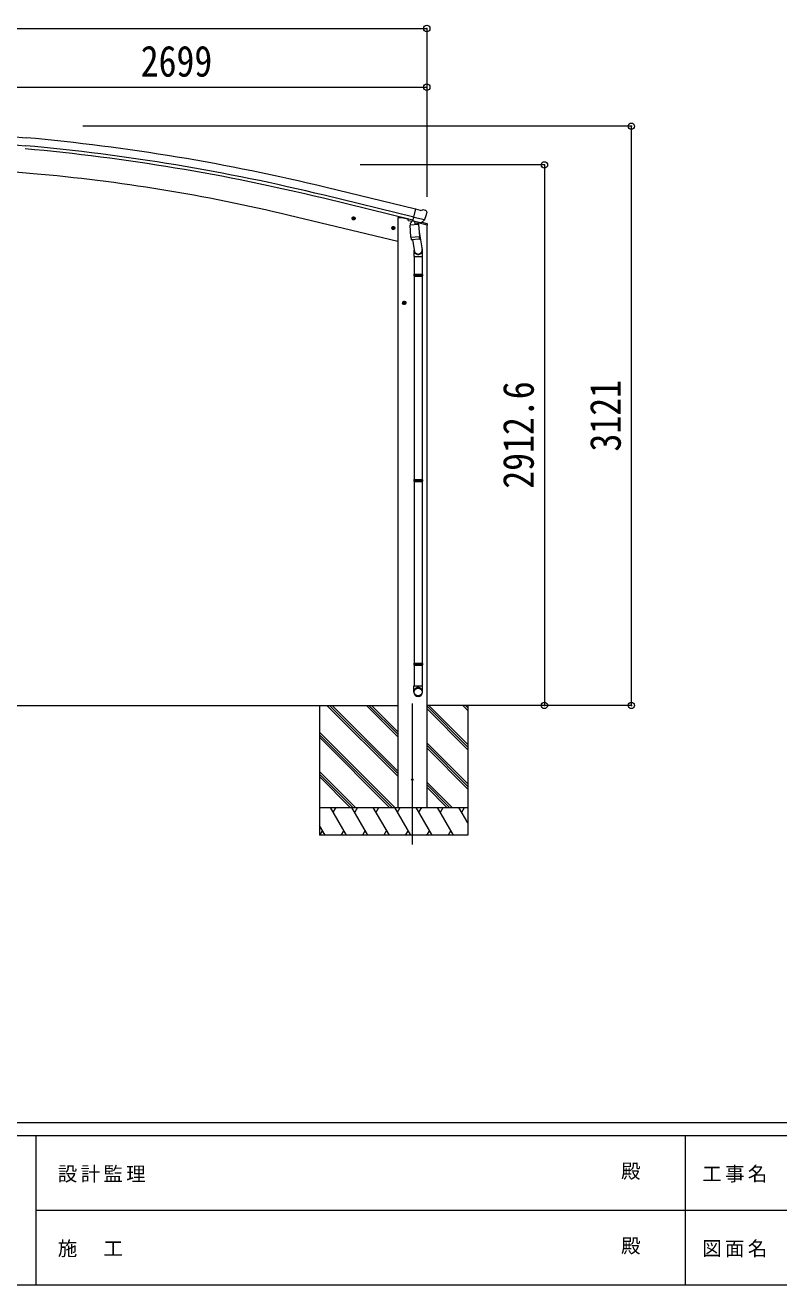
# Model space of a CAD drawing. Units: millimetres at full size. Extents: x -9783 to 33754, y -10064 to 6752.
# Drawn here: x -4027 to 36, y -6828 to -39 of the extents above; entities that cross this region are included whole.
import ezdxf
from ezdxf.enums import TextEntityAlignment as Align

# ---------------------------------------------------------------- set-up
doc = ezdxf.new("R2010")
doc.units = ezdxf.units.MM
doc.header["$LTSCALE"] = 35
doc.header["$PDMODE"] = 32
doc.header["$PDSIZE"] = 35
for name, color, linetype, lineweight in [('0-0_0', 7, 'Continuous', 9), ('0-1_本体', 4, 'Continuous', 9), ('0-2_部品', 7, 'Continuous', 9), ('0-8_PARTS2', 2, 'Continuous', 9), ('0-A_寸法', 6, 'Continuous', 9), ('F-0_240', 7, 'Continuous', 9)]:
    doc.layers.add(name, color=color, linetype=linetype, lineweight=lineweight)
doc.styles.add('ＭＳ ゴシック', font='')
doc.styles.get('ＭＳ ゴシック').set_extended_font_data('MS Gothic')

msp = doc.modelspace()

# ---------------------------------------------------------------- linework, layer by layer
at = {"layer": '0-0_0', "color": 6}
for p, q in [((-758.95, -3705.11), (-758.95, -584.11)), ((-1227.97, -792.51), (-1227.97, -3705.11))]:
    msp.add_line(p, q, dxfattribs=at)
at = {"layer": '0-0_0'}
for p, q in [((-7120.79, -3705.11), (-2017.54, -3705.11)), ((-2439.79, -3705.11), (-2439.79, -4405.11)), ((-2017.54, -4087.38), (-2399.8, -3705.11)), ((-2017.54, -4073.23), (-2385.66, -3705.11)), ((-2017.54, -4059.09), (-2371.52, -3705.11)), ((-2017.54, -3875.25), (-2187.67, -3705.11)), ((-2017.54, -3861.1), (-2173.53, -3705.11)), ((-2017.54, -3846.96), (-2159.39, -3705.11)), ((-1265.7, -3705.11), (-1862.04, -3705.11)), ((-1639.79, -3930.48), (-1862.04, -3708.24)), ((-1639.79, -3944.63), (-1862.04, -3722.38)), ((-1639.79, -3916.34), (-1851.02, -3705.11)), ((-1639.79, -3732.5), (-1667.17, -3705.11)), ((-1639.79, -3718.35), (-1653.03, -3705.11)), ((-1639.79, -3705.11), (-1639.79, -4405.11)), ((-2033.65, -4255.11), (-2439.79, -3848.98)), ((-2047.79, -4255.11), (-2439.79, -3863.12)), ((-2061.93, -4255.11), (-2439.79, -3877.26)), ((-1639.79, -4128.47), (-1862.04, -3906.23)), ((-1639.79, -4142.62), (-1862.04, -3920.37)), ((-1639.79, -4156.76), (-1862.04, -3934.51)), ((-2245.78, -4255.11), (-2439.79, -4061.11)), ((-2259.92, -4255.11), (-2439.79, -4075.25)), ((-2274.06, -4255.11), (-2439.79, -4089.39)), ((-1725.28, -4255.11), (-1862.04, -4118.36)), ((-1739.42, -4255.11), (-1862.04, -4132.5)), ((-1753.56, -4255.11), (-1862.04, -4146.64)), ((-2439.79, -4255.11), (-1639.79, -4255.11)), ((-2294.41, -4405.11), (-2381.01, -4255.11)), ((-2366.01, -4281.1), (-2351.01, -4255.11)), ((-2178.94, -4405.11), (-2265.54, -4255.11)), ((-2235.54, -4255.11), (-2250.54, -4281.1)), ((-2063.47, -4405.11), (-2150.07, -4255.11)), ((-2135.07, -4281.1), (-2120.07, -4255.11)), ((-1948, -4405.11), (-2034.6, -4255.11)), ((-2019.6, -4281.1), (-2004.6, -4255.11)), ((-1832.53, -4405.11), (-1919.13, -4255.11)), ((-1904.13, -4281.1), (-1889.13, -4255.11)), ((-1717.06, -4405.11), (-1803.66, -4255.11)), ((-1788.66, -4281.1), (-1773.66, -4255.11)), ((-1639.79, -4338.95), (-1688.19, -4255.11)), ((-1673.19, -4281.1), (-1658.19, -4255.11)), ((-2424.88, -4379.14), (-2439.87, -4405.11)), ((-2409.88, -4405.11), (-2439.79, -4353.3)), ((-1639.79, -4405.11), (-2439.79, -4405.11)), ((-2309.41, -4379.14), (-2324.4, -4405.11)), ((-2193.93, -4379.14), (-2208.93, -4405.11)), ((-2078.46, -4379.14), (-2093.46, -4405.11)), ((-1963, -4379.13), (-1977.99, -4405.11)), ((-1847.53, -4379.13), (-1862.52, -4405.11)), ((-1732.05, -4379.14), (-1747.05, -4405.11))]:
    msp.add_line(p, q, dxfattribs=at)
at = {"layer": '0-1_本体'}
for p, q in [((-4499.03, -602.71), (-4021.51, -645.91)), ((-4502.79, -645.71), (-4025.4, -688.9)), ((-3984.71, -839.54), (-4522.65, -792.47)), ((-1922.19, -1031.53), (-2405.06, -914.04)), ((-1936.19, -1089.87), (-2419.25, -972.38)), ((-1932.26, -1073.49), (-2415.27, -956.02)), ((-2017.66, -1205.11), (-2603.34, -1064.51)), ((-2017.66, -1075.11), (-2017.66, -4255.11)), ((-1862.16, -1114.82), (-1862.16, -4255.11)), ((-1993.16, -1534.61), (-1973.16, -1534.61)), ((-1989.66, -1530.86), (-1983.16, -1527.11)), ((-1983.16, -1544.61), (-1983.16, -1524.61)), ((-1983.16, -1527.11), (-1976.66, -1530.86)), ((-1976.66, -1538.37), (-1983.16, -1542.12)), ((-1976.66, -1530.86), (-1976.66, -1538.37))]:
    msp.add_line(p, q, dxfattribs=at)
for points in [[(-2017.66, -1075.11), (-1997.66, -1075.11), (-1964.16, -1083.16)], [(-1983.16, -1542.12), (-1989.66, -1538.37), (-1989.66, -1530.86)]]:
    msp.add_lwpolyline(points, dxfattribs=at)
for radius in [8.5, 7.7, 6.5]:
    msp.add_circle((-1983.16, -1534.61), radius, dxfattribs=at)
for centre, radius, start, end in [((-5017.64, -11655.92), 11054.98, 76.33027, 84.83134), ((-5017.64, -11655.92), 10994.98, 76.33027, 84.83026), ((-5017.64, -11655.92), 11011.82, 76.33027, 84.83026), ((-4807.7, -10246.32), 9442.71, 76.5, 84.99999)]:
    msp.add_arc(centre, radius, start, end, dxfattribs=at)
at = {"layer": '0-2_部品'}
for p, q in [((-2246.27, -1082.86), (-2265.72, -1078.19)), ((-2263.29, -1078.77), (-2258.13, -1073.33)), ((-2261.16, -1085.97), (-2263.29, -1078.77)), ((-2258.33, -1090.25), (-2253.66, -1070.8)), ((-2258.13, -1073.33), (-2250.83, -1075.08)), ((-2250.83, -1075.08), (-2248.7, -1082.28)), ((-1964.03, -1084.64), (-1964.03, -1087.95)), ((-1874.66, -1088.97), (-1932.16, -1075.16)), ((-1895.66, -1037.35), (-1921.59, -1031.12)), ((-1895.66, -1037.35), (-1882.4, -1034.65)), ((-1867.92, -1037.84), (-1881.1, -1034.67)), ((-1864.82, -1040.09), (-1860.97, -1046.38)), ((-1860.6, -1048.66), (-1860.88, -1049.81)), ((-2032.35, -1134.22), (-2051.8, -1129.55)), ((-2049.37, -1130.13), (-2044.21, -1124.69)), ((-2047.24, -1137.33), (-2049.37, -1130.13)), ((-2044.41, -1141.61), (-2039.74, -1122.16)), ((-2044.21, -1124.69), (-2036.91, -1126.44)), ((-2036.91, -1126.44), (-2034.78, -1133.63)), ((-1941.31, -1097.35), (-1960.2, -1092.82)), ((-1951.73, -1114.53), (-1906.04, -1111.33)), ((-1947.06, -1181.36), (-1951.73, -1114.53)), ((-1937.32, -1092.76), (-1950.63, -1108.07)), ((-1950.63, -1108.07), (-1950.19, -1114.42)), ((-1936.37, -1092.69), (-1937.32, -1092.76)), ((-1933.29, -1095.16), (-1934.82, -1094.8)), ((-1896.58, -1103.97), (-1933.29, -1095.16)), ((-1927.34, -1096.99), (-1926.32, -1111.59)), ((-1899.13, -1105.98), (-1924.94, -1112.42)), ((-1907.82, -1108.15), (-1907.59, -1111.44)), ((-1906.04, -1111.33), (-1901.37, -1178.17)), ((-1903.1, -1153.4), (-1887.19, -1249.57)), ((-1859.48, -1117), (-1902.18, -1106.74)), ((-1894.22, -1104.45), (-1901.74, -1102.64)), ((-1898.42, -1104.2), (-1898.37, -1104.94)), ((-1895.06, -1104.34), (-1896.58, -1103.97)), ((-1891.51, -1103.88), (-1875.13, -1089.39)), ((-1887.98, -1100.9), (-1861.78, -1107.19)), ((-1859.48, -1110.11), (-1859.48, -1117)), ((-1947.06, -1181.36), (-1901.37, -1178.17)), ((-1947.05, -1181.36), (-1946.16, -1194.06)), ((-1902.35, -1192.77), (-1944.05, -1195.69)), ((-1938.62, -1195.31), (-1927.89, -1258.89)), ((-1900.51, -1190.63), (-1901.38, -1178.17)), ((-1900.91, -1191.99), (-1900.9, -1191.99)), ((-1931.04, -1252.08), (-1931.04, -1286.73)), ((-1931.04, -1286.73), (-1885.04, -1286.73)), ((-1929.04, -1286.73), (-1929.04, -1380.73)), ((-1887.04, -1286.73), (-1887.04, -1380.73)), ((-1885.04, -1286.73), (-1885.04, -1252.38)), ((-1931.04, -1382.73), (-1930.04, -1380.73)), ((-1931.04, -1382.73), (-1885.04, -1382.73)), ((-1931.04, -1382.73), (-1931.04, -1390.73)), ((-1931.04, -1390.73), (-1885.04, -1390.73)), ((-1931.04, -1390.73), (-1930.04, -1392.73)), ((-1930.04, -1380.73), (-1886.04, -1380.73)), ((-1930.04, -1392.73), (-1886.04, -1392.73)), ((-1929.04, -1392.73), (-1929.04, -2486.92)), ((-1887.04, -1392.73), (-1887.04, -2486.92)), ((-1885.04, -1382.73), (-1886.04, -1380.73)), ((-1993.54, -1536.8), (-1973.54, -1536.8)), ((-1990.04, -1533.04), (-1983.54, -1529.29)), ((-1983.54, -1546.8), (-1983.54, -1526.8)), ((-1983.54, -1529.29), (-1977.04, -1533.04)), ((-1977.04, -1540.55), (-1983.54, -1544.3)), ((-1977.04, -1533.04), (-1977.04, -1540.55)), ((-1931.04, -2488.92), (-1930.04, -2486.92)), ((-1931.04, -2488.92), (-1885.04, -2488.92)), ((-1931.04, -2488.92), (-1931.04, -2496.92)), ((-1931.04, -2496.92), (-1885.04, -2496.92)), ((-1931.04, -2496.92), (-1930.04, -2498.92)), ((-1930.04, -2486.92), (-1886.04, -2486.92)), ((-1930.04, -2498.92), (-1886.04, -2498.92)), ((-1929.04, -2498.92), (-1929.04, -3477.11)), ((-1887.04, -2498.92), (-1887.04, -3477.11)), ((-1885.04, -2488.92), (-1886.04, -2486.92)), ((-1931.04, -3479.11), (-1930.04, -3477.11)), ((-1931.04, -3479.11), (-1885.04, -3479.11)), ((-1931.04, -3479.11), (-1931.04, -3487.11)), ((-1931.04, -3487.11), (-1885.04, -3487.11)), ((-1931.04, -3487.11), (-1930.04, -3489.11)), ((-1930.04, -3477.11), (-1886.04, -3477.11)), ((-1930.04, -3489.11), (-1886.04, -3489.11)), ((-1929.04, -3489.11), (-1929.04, -3599.11)), ((-1887.04, -3489.11), (-1887.04, -3599.11)), ((-1885.04, -3479.11), (-1886.04, -3477.11)), ((-1931.04, -3633.25), (-1931.04, -3599.11)), ((-1931.04, -3599.11), (-1885.04, -3599.11)), ((-1885.04, -3633.25), (-1885.04, -3599.11))]:
    msp.add_line(p, q, dxfattribs=at)
for points in [[(-2248.7, -1082.28), (-2253.86, -1087.72), (-2261.16, -1085.97)], [(-1927.02, -1096.57), (-1936.74, -1094.24), (-1921.59, -1031.12)], [(-2034.78, -1133.63), (-2039.94, -1139.08), (-2047.24, -1137.33)], [(-1927.02, -1096.57), (-1926.78, -1096.72), (-1902.02, -1102.67), (-1901.74, -1102.64)], [(-1874.39, -1088.39), (-1874.97, -1089.24), (-1875.13, -1089.39)], [(-1885.04, -1382.73), (-1885.04, -1390.73), (-1886.04, -1392.73)], [(-1983.54, -1544.3), (-1990.04, -1540.55), (-1990.04, -1533.04)], [(-1885.04, -2488.92), (-1885.04, -2496.92), (-1886.04, -2498.92)], [(-1885.04, -3479.11), (-1885.04, -3487.11), (-1886.04, -3489.11)]]:
    msp.add_lwpolyline(points, dxfattribs=at)
for centre, radius in [((-2256, -1080.52), 8.5), ((-2256, -1080.52), 7.7), ((-2256, -1080.52), 6.5), ((-2042.07, -1131.88), 8.5), ((-2042.07, -1131.88), 7.7), ((-2042.07, -1131.88), 6.5), ((-1983.54, -1536.8), 8.5), ((-1983.54, -1536.8), 7.7), ((-1983.54, -1536.8), 6.5)]:
    msp.add_circle(centre, radius, dxfattribs=at)
at = {"layer": '0-2_部品', "color": 4}
msp.add_circle((-1939.91, -4105.11), 4.5, dxfattribs=at)
at = {"layer": '0-2_部品'}
for centre, radius, start, end in [((-1881.8, -1037.59), 3, 76.5, 101.5), ((-2057.68, -1002.56), 202.4, 334.90875, 346.5), ((-1869.09, -1042.7), 5, 31.5, 76.5), ((-1959.03, -1087.95), 5, 180, 256.5), ((-1934.7, -1094.31), 0.5, 221.23754, 256.5), ((-1927.94, -1097.07), 0.604, 7.79405, 79.40158), ((-1925.29, -1111.45), 1.03, 188.03431, 289.96103), ((-1899.37, -1105.01), 1, 284, 4), ((-1897.92, -1104.17), 0.5, 76.5, 184), ((-1894.94, -1103.86), 0.5, 256.5, 291.76246), ((-1862.48, -1110.11), 3, 0, 76.5), ((-1944.19, -1193.69), 2, 190.53157, 274), ((-1902.49, -1190.78), 2, 274, 322.59038), ((-1902.45, -1190.81), 1.95, 322.52234, 4.95983), ((-1915.04, -1252.38), 30, 0, 2.54858)]:
    msp.add_arc(centre, radius, start, end, dxfattribs=at)
for centre, major_axis, ratio, start_param, end_param in [((-1863.52, -1047.95), (1.57, -2.57), 0.99628, 0.7835347, 1.5707963), ((-1893.52, -1101.52), (0.73, -2.92), 0.997631, 5.8041905, 5.8929484), ((-1893.55, -1101.4), (-2.63, 3.16), 0.650902, 2.1145521, 2.1873627), ((-1893.5, -1101.63), (0.73, -2.92), 0.997631, 5.965759, 6.7621801), ((-1908.04, -1252.08), (-23, 0), 0.996195, 6.0000678, 10.0103449), ((-1908.04, -1252.08), (-21, 0), 0.996195, 0.3319459, 3.3482706), ((-1908.04, -3631.51), (23, 0), 0.996195, 6.2831853, 9.424778), ((-1908.04, -3633.25), (23, 0), 0.996195, 6.2831853, 9.424778), ((-1908.04, -3633.25), (0, -23.43), 0.981806, 4.712389, 7.8539816)]:
    msp.add_ellipse(centre, major_axis=major_axis, ratio=ratio, start_param=start_param, end_param=end_param, dxfattribs=at)
msp.add_ellipse((-1908.04, -3633.25), major_axis=(-21, 0), ratio=0.996195, dxfattribs=at)
at = {"layer": '0-8_PARTS2'}
msp.add_line((-1939.91, -3695.91), (-1939.91, -4455.11), dxfattribs=at)
at = {"layer": '0-A_寸法'}
for p, q in [((-7276.16, -56.76), (-1862.16, -56.76)), ((-1862.16, -56.76), (-1862.16, -373.38)), ((-4561.16, -373.38), (-1862.16, -373.38)), ((-1862.16, -373.38), (-1862.16, -964.76)), ((-758.95, -584.11), (-3716.73, -584.11)), ((-1227.97, -792.51), (-2221.67, -792.51)), ((-1227.97, -3705.11), (-1556.79, -3705.11)), ((-758.95, -3705.11), (-1227.97, -3705.11))]:
    msp.add_line(p, q, dxfattribs=at)
for p in [(-1862.16, -56.76), (-1862.16, -373.38), (-758.95, -584.11), (-1227.97, -792.51), (-1227.97, -3705.11), (-758.95, -3705.11)]:
    msp.add_point(p, dxfattribs=at)
at = {"layer": 'F-0_240', "color": 5}
for p, q in [((-9783.03, -5953.1), (9396.97, -5953.1)), ((-9783.03, -6023.1), (6285.75, -6023.1)), ((-3969.25, -6023.1), (-3969.25, -6828.1)), ((-469.25, -6023.1), (-469.25, -6828.1)), ((-3969.25, -6425.6), (3205.75, -6425.6)), ((-9783.03, -6828.1), (9396.97, -6828.1))]:
    msp.add_line(p, q, dxfattribs=at)

# ---------------------------------------------------------------- texts
at = {"layer": '0-A_寸法', "color": 7, "style": 'ＭＳ ゴシック', "width": 0.85}
msp.add_text('2699', height=166.8, dxfattribs=at).set_placement((-3404.16, -366.38), align=Align.BOTTOM_LEFT)
for s, p in [('2912.6', (-1234.97, -2537.56)), ('3121', (-765.95, -2337.11))]:
    msp.add_text(s, height=166.8, rotation=90, dxfattribs=at).set_placement(p, align=Align.BOTTOM_LEFT)
at = {"layer": 'F-0_240', "style": 'ＭＳ ゴシック'}
for p in [(-814.24, -6276.85), (-814.24, -6679.35)]:
    msp.add_text('殿', height=76.98, dxfattribs=at).set_placement(p, align=Align.BOTTOM_LEFT)
at = {"layer": 'F-0_240', "char_height": 76.98, "attachment_point": 7, "style": 'ＭＳ ゴシック'}
for s, insert in [('\\T1.17;設計監理', (-3851.04, -6276.85)), ('\\T1.17;工事名', (-376.96, -6276.85)), ('\\T1.17;施\u3000工', (-3851.04, -6679.35)), ('\\T1.17;図面名', (-376.96, -6679.35))]:
    msp.add_mtext(s, dxfattribs=dict(at, insert=insert))

doc.saveas('drawing.dxf')
